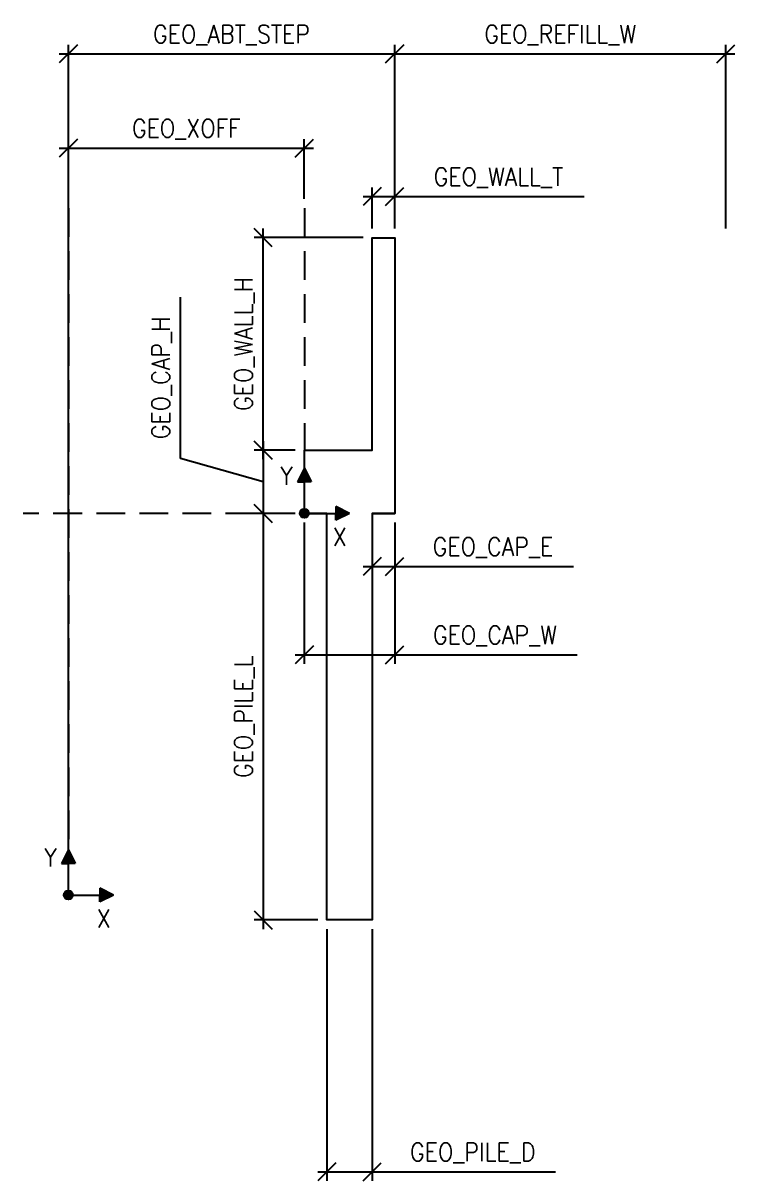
# Model space of a CAD drawing. Header units: millimetres. Extents: x -137513 to 317531, y -53692 to 125625.
# Drawn here: x -44308 to -28556, y -3895 to 21735 of the extents above; entities that cross this region are included whole.
import ezdxf

# ---------------------------------------------------------------- set-up
doc = ezdxf.new("R2010")
doc.units = ezdxf.units.MM
doc.linetypes.add('DASHED', pattern=[19.05, 12.7, -6.35])
for name, color, linetype in [('05', 5, 'Continuous'), ('09', 9, 'Continuous'), ('Coordinates_03', 3, 'Continuous'), ('Coordinates_06', 6, 'Continuous'), ('Cota_07', 7, 'Continuous')]:
    doc.layers.add(name, color=color, linetype=linetype)
doc.styles.add('Romans', font='romans.shx', dxfattribs={"width": 0.9, "height": 400})
doc.dimstyles.new('AUTO 1-200 (1-200)', dxfattribs={"dimscale": 200, "dimtxt": 400, "dimasz": 2, "dimexe": 1, "dimexo": 1, "dimgap": 1, "dimtad": 1, "dimdec": 0, "dimlfac": 0.1, "dimzin": 0, "dimdsep": 46, "dimtxsty": 'Romans', "dimblk1": 'OBLIQUE', "dimblk2": 'OBLIQUE', "dimsah": 1, "dimcen": 2, "dimdle": 1, "dimclrd": 7, "dimclre": 7, "dimclrt": 167, "dimazin": 2, "dimtfac": 1, "dimtdec": 0, "dimtmove": 0, "dimatfit": 3, "dimfxl": 0, "dimfrac": 1, "dimarcsym": 0})
doc.dimstyles.new('C 1-200 (1-200)', dxfattribs={"dimscale": 200, "dimtxt": 400, "dimasz": 2, "dimexe": 1, "dimexo": 1, "dimgap": 1, "dimtad": 1, "dimdec": 0, "dimlfac": 0.1, "dimzin": 0, "dimdsep": 46, "dimtxsty": 'Romans', "dimblk1": 'OBLIQUE', "dimblk2": 'OBLIQUE', "dimsah": 1, "dimcen": 2, "dimdle": 1, "dimclrd": 7, "dimclre": 7, "dimclrt": 150, "dimazin": 2, "dimtfac": 1, "dimtdec": 0, "dimtmove": 0, "dimatfit": 3, "dimfxl": 0, "dimfrac": 1, "dimarcsym": 0})

# ---------------------------------------------------------------- blocks, each defined once
blk = doc.blocks.new('_Oblique')
at = {"color": 0, "linetype": 'ByBlock', "lineweight": -2}
blk.add_line((-0.5, -0.5), (0.5, 0.5), dxfattribs=at)
blk = doc.blocks.new('*D40')
at = {"layer": 'Cota_07', "color": 7, "linetype": 'ByBlock', "lineweight": -2, "transparency": 16777216}
for p, q in [((-40825, 12096), (-40825, 15667)), ((-38996, 12480), (-38996, 10680)), ((-38996, 11580), (-40825, 12096)), ((-38285, 12280), (-39196, 12280)), ((-38285, 10880), (-39196, 10880))]:
    blk.add_line(p, q, dxfattribs=at)
at = {"layer": 'DEFPOINTS', "color": 0, "transparency": 16777216}
for p in [(-38085, 12280), (-38996, 10880), (-38085, 10880)]:
    blk.add_point(p, dxfattribs=at)
at = {"layer": 'Cota_07', "color": 7, "lineweight": -2, "transparency": 16777216, "xscale": 400, "yscale": 400, "zscale": 400}
for p, rotation in [((-38996, 12280), 90), ((-38996, 10880), 270)]:
    blk.add_blockref('_Oblique', p, dxfattribs=dict(at, rotation=rotation))
at = {"layer": 'Cota_07', "color": 150, "transparency": 16777216, "insert": (-41244, 13882), "char_height": 400, "attachment_point": 5, "rotation": 90, "style": 'Romans'}
blk.add_mtext('GEO_CAP_H', dxfattribs=at)
blk = doc.blocks.new('*D41')
at = {"layer": 'Cota_07', "color": 7, "linetype": 'ByBlock', "lineweight": -2, "transparency": 16777216}
for p, q in [((-38996, 12080), (-38996, 17186)), ((-36785, 16986), (-39196, 16986)), ((-38285, 12280), (-39196, 12280))]:
    blk.add_line(p, q, dxfattribs=at)
at = {"layer": 'DEFPOINTS', "color": 0, "transparency": 16777216}
for p in [(-38996, 16986), (-36585, 16986), (-38085, 12280)]:
    blk.add_point(p, dxfattribs=at)
at = {"layer": 'Cota_07', "color": 7, "lineweight": -2, "transparency": 16777216, "xscale": 400, "yscale": 400, "zscale": 400}
for p, rotation in [((-38996, 16986), 90), ((-38996, 12280), 270)]:
    blk.add_blockref('_Oblique', p, dxfattribs=dict(at, rotation=rotation))
at = {"layer": 'Cota_07', "color": 150, "transparency": 16777216, "insert": (-39415, 14633), "char_height": 400, "attachment_point": 5, "rotation": 90, "style": 'Romans'}
blk.add_mtext('GEO_WALL_H', dxfattribs=at)
blk = doc.blocks.new('*D42')
at = {"layer": 'Cota_07', "color": 7, "linetype": 'ByBlock', "lineweight": -2, "transparency": 16777216}
for p, q in [((-38996, 11080), (-38996, 1680)), ((-38285, 10880), (-39196, 10880)), ((-37785, 1880), (-39196, 1880))]:
    blk.add_line(p, q, dxfattribs=at)
at = {"layer": 'DEFPOINTS', "color": 0, "transparency": 16777216}
for p in [(-38085, 10880), (-38996, 1880), (-37585, 1880)]:
    blk.add_point(p, dxfattribs=at)
at = {"layer": 'Cota_07', "color": 7, "lineweight": -2, "transparency": 16777216, "xscale": 400, "yscale": 400, "zscale": 400}
for p, rotation in [((-38996, 10880), 90), ((-38996, 1880), 270)]:
    blk.add_blockref('_Oblique', p, dxfattribs=dict(at, rotation=rotation))
at = {"layer": 'Cota_07', "color": 150, "transparency": 16777216, "insert": (-39415, 6380), "char_height": 400, "attachment_point": 5, "rotation": 90, "style": 'Romans'}
blk.add_mtext('GEO_PILE_L', dxfattribs=at)
blk = doc.blocks.new('*D43')
at = {"layer": 'Cota_07', "color": 7, "linetype": 'ByBlock', "lineweight": -2, "transparency": 16777216}
for p, q in [((-37585, 1680), (-37585, -3895)), ((-36585, 1680), (-36585, -3895)), ((-37785, -3695), (-36585, -3695)), ((-36585, -3695), (-32528, -3695))]:
    blk.add_line(p, q, dxfattribs=at)
at = {"layer": 'DEFPOINTS', "color": 0, "transparency": 16777216}
for p in [(-37585, 1880), (-36585, 1880), (-36585, -3695)]:
    blk.add_point(p, dxfattribs=at)
at = {"layer": 'Cota_07', "color": 7, "lineweight": -2, "transparency": 16777216, "xscale": 400, "yscale": 400, "zscale": 400, "rotation": 180}
blk.add_blockref('_Oblique', (-37585, -3695), dxfattribs=at)
at = {"layer": 'Cota_07', "color": 7, "lineweight": -2, "transparency": 16777216, "xscale": 400, "yscale": 400, "zscale": 400}
blk.add_blockref('_Oblique', (-36585, -3695), dxfattribs=at)
at = {"layer": 'Cota_07', "color": 150, "transparency": 16777216, "insert": (-34356, -3276), "char_height": 400, "attachment_point": 5, "style": 'Romans'}
blk.add_mtext('GEO_PILE_D', dxfattribs=at)
blk = doc.blocks.new('*D44')
at = {"layer": 'Cota_07', "color": 7, "linetype": 'ByBlock', "lineweight": -2, "transparency": 16777216}
for p, q in [((-38085, 10680), (-38085, 7551)), ((-36085, 10680), (-36085, 7551)), ((-38285, 7751), (-36085, 7751)), ((-36085, 7751), (-32045, 7751))]:
    blk.add_line(p, q, dxfattribs=at)
at = {"layer": 'DEFPOINTS', "color": 0, "transparency": 16777216}
for p in [(-38085, 10880), (-36085, 10880), (-36085, 7751)]:
    blk.add_point(p, dxfattribs=at)
at = {"layer": 'Cota_07', "color": 7, "lineweight": -2, "transparency": 16777216, "xscale": 400, "yscale": 400, "zscale": 400, "rotation": 180}
blk.add_blockref('_Oblique', (-38085, 7751), dxfattribs=at)
at = {"layer": 'Cota_07', "color": 7, "lineweight": -2, "transparency": 16777216, "xscale": 400, "yscale": 400, "zscale": 400}
blk.add_blockref('_Oblique', (-36085, 7751), dxfattribs=at)
at = {"layer": 'Cota_07', "color": 150, "transparency": 16777216, "insert": (-33865, 8170), "char_height": 400, "attachment_point": 5, "style": 'Romans'}
blk.add_mtext('GEO_CAP_W', dxfattribs=at)
blk = doc.blocks.new('*D45')
at = {"layer": 'Cota_07', "color": 7, "linetype": 'ByBlock', "lineweight": -2, "transparency": 16777216}
for p, q in [((-36585, 17186), (-36585, 18095)), ((-36085, 17186), (-36085, 18095)), ((-36785, 17895), (-36085, 17895)), ((-36085, 17895), (-31890, 17895))]:
    blk.add_line(p, q, dxfattribs=at)
at = {"layer": 'DEFPOINTS', "color": 0, "transparency": 16777216}
for p in [(-36085, 17895), (-36585, 16986), (-36085, 16986)]:
    blk.add_point(p, dxfattribs=at)
at = {"layer": 'Cota_07', "color": 7, "lineweight": -2, "transparency": 16777216, "xscale": 400, "yscale": 400, "zscale": 400, "rotation": 180}
blk.add_blockref('_Oblique', (-36585, 17895), dxfattribs=at)
at = {"layer": 'Cota_07', "color": 7, "lineweight": -2, "transparency": 16777216, "xscale": 400, "yscale": 400, "zscale": 400}
blk.add_blockref('_Oblique', (-36085, 17895), dxfattribs=at)
at = {"layer": 'Cota_07', "color": 150, "transparency": 16777216, "insert": (-33788, 18314), "char_height": 400, "attachment_point": 5, "style": 'Romans'}
blk.add_mtext('GEO_WALL_T', dxfattribs=at)
blk = doc.blocks.new('*D46')
at = {"layer": 'Cota_07', "color": 7, "linetype": 'ByBlock', "lineweight": -2, "transparency": 16777216}
for p, q in [((-43508, 18968), (-37885, 18968)), ((-43308, 17842), (-43308, 19168)), ((-38085, 17842), (-38085, 19168))]:
    blk.add_line(p, q, dxfattribs=at)
at = {"layer": 'DEFPOINTS', "color": 0, "transparency": 16777216}
for p in [(-38085, 18968), (-43308, 17642), (-38085, 17642)]:
    blk.add_point(p, dxfattribs=at)
at = {"layer": 'Cota_07', "color": 7, "lineweight": -2, "transparency": 16777216, "xscale": 400, "yscale": 400, "zscale": 400, "rotation": 180}
blk.add_blockref('_Oblique', (-43308, 18968), dxfattribs=at)
at = {"layer": 'Cota_07', "color": 7, "lineweight": -2, "transparency": 16777216, "xscale": 400, "yscale": 400, "zscale": 400}
blk.add_blockref('_Oblique', (-38085, 18968), dxfattribs=at)
at = {"layer": 'Cota_07', "color": 167, "transparency": 16777216, "insert": (-40697, 19387), "char_height": 400, "attachment_point": 5, "style": 'Romans'}
blk.add_mtext('GEO_XOFF', dxfattribs=at)
blk = doc.blocks.new('*D47')
at = {"layer": 'Cota_07', "color": 7, "linetype": 'ByBlock', "lineweight": -2, "transparency": 16777216}
for p, q in [((-43508, 21053), (-35885, 21053)), ((-43308, 2633), (-43308, 21253)), ((-36085, 17186), (-36085, 21253))]:
    blk.add_line(p, q, dxfattribs=at)
at = {"layer": 'DEFPOINTS', "color": 0, "transparency": 16777216}
for p in [(-36085, 21053), (-36085, 16986), (-43308, 2433)]:
    blk.add_point(p, dxfattribs=at)
at = {"layer": 'Cota_07', "color": 7, "lineweight": -2, "transparency": 16777216, "xscale": 400, "yscale": 400, "zscale": 400, "rotation": 180}
blk.add_blockref('_Oblique', (-43308, 21053), dxfattribs=at)
at = {"layer": 'Cota_07', "color": 7, "lineweight": -2, "transparency": 16777216, "xscale": 400, "yscale": 400, "zscale": 400}
blk.add_blockref('_Oblique', (-36085, 21053), dxfattribs=at)
at = {"layer": 'Cota_07', "color": 150, "transparency": 16777216, "insert": (-39697, 21472), "char_height": 400, "attachment_point": 5, "style": 'Romans'}
blk.add_mtext('GEO_ABT_STEP', dxfattribs=at)
blk = doc.blocks.new('*D48')
at = {"layer": 'Cota_07', "color": 7, "linetype": 'ByBlock', "lineweight": -2, "transparency": 16777216}
for p, q in [((-36285, 21053), (-28556, 21053)), ((-36085, 17186), (-36085, 21253)), ((-28756, 17186), (-28756, 21253))]:
    blk.add_line(p, q, dxfattribs=at)
at = {"layer": 'DEFPOINTS', "color": 0, "transparency": 16777216}
for p in [(-28756, 21053), (-36085, 16986), (-28756, 16986)]:
    blk.add_point(p, dxfattribs=at)
at = {"layer": 'Cota_07', "color": 7, "lineweight": -2, "transparency": 16777216, "xscale": 400, "yscale": 400, "zscale": 400, "rotation": 180}
blk.add_blockref('_Oblique', (-36085, 21053), dxfattribs=at)
at = {"layer": 'Cota_07', "color": 7, "lineweight": -2, "transparency": 16777216, "xscale": 400, "yscale": 400, "zscale": 400}
blk.add_blockref('_Oblique', (-28756, 21053), dxfattribs=at)
at = {"layer": 'Cota_07', "color": 167, "transparency": 16777216, "insert": (-32420, 21472), "char_height": 400, "attachment_point": 5, "style": 'Romans'}
blk.add_mtext('GEO_REFILL_W', dxfattribs=at)
blk = doc.blocks.new('*D49')
at = {"layer": 'Cota_07', "color": 7, "linetype": 'ByBlock', "lineweight": -2, "transparency": 16777216}
for p, q in [((-36585, 10680), (-36585, 9506)), ((-36085, 10680), (-36085, 9506)), ((-36785, 9706), (-36085, 9706)), ((-36085, 9706), (-32130, 9706))]:
    blk.add_line(p, q, dxfattribs=at)
at = {"layer": 'DEFPOINTS', "color": 0, "transparency": 16777216}
for p in [(-36585, 10880), (-36085, 10880), (-36085, 9706)]:
    blk.add_point(p, dxfattribs=at)
at = {"layer": 'Cota_07', "color": 7, "lineweight": -2, "transparency": 16777216, "xscale": 400, "yscale": 400, "zscale": 400, "rotation": 180}
blk.add_blockref('_Oblique', (-36585, 9706), dxfattribs=at)
at = {"layer": 'Cota_07', "color": 7, "lineweight": -2, "transparency": 16777216, "xscale": 400, "yscale": 400, "zscale": 400}
blk.add_blockref('_Oblique', (-36085, 9706), dxfattribs=at)
at = {"layer": 'Cota_07', "color": 167, "transparency": 16777216, "insert": (-33908, 10125), "char_height": 400, "attachment_point": 5, "style": 'Romans'}
blk.add_mtext('GEO_CAP_E', dxfattribs=at)

msp = doc.modelspace()

# ---------------------------------------------------------------- hatches: boundary and pattern name
at = {"layer": 'Coordinates_03', "transparency": 33554534}
h = msp.add_hatch(color=256, dxfattribs=at)
h.dxf.hatch_style = 1
h.paths.add_polyline_path([(-38084.8, 11880.4), (-38234.8, 11580.4), (-38084.8, 11580.4), (-37934.8, 11580.4)])
h = msp.add_hatch(color=256, dxfattribs=at)
h.dxf.hatch_style = 1
h.paths.add_polyline_path([(-37384.8, 11030.4), (-37384.8, 10880.4), (-37384.8, 10730.4), (-37084.8, 10880.4)])
h = msp.add_hatch(color=256, dxfattribs=at)
h.dxf.hatch_style = 1
h.paths.add_polyline_path([(-37984.8, 10880.4), (-38084.8, 10880.4), (-38084.8, 10980.4, 0.4142136), (-38184.8, 10880.4, 1)])
h = msp.add_hatch(color=256, dxfattribs=at)
h.dxf.hatch_style = 1
h.paths.add_polyline_path([(-38084.8, 10980.4), (-38084.8, 10880.4), (-37984.8, 10880.4, 0.4142136)], flags=17)
at = {"layer": 'Coordinates_06', "transparency": 33554534}
h = msp.add_hatch(color=256, dxfattribs=at)
h.dxf.hatch_style = 1
h.paths.add_polyline_path([(-43308.5, 3433), (-43458.5, 3133), (-43308.5, 3133), (-43158.5, 3133)])
h = msp.add_hatch(color=256, dxfattribs=at)
h.dxf.hatch_style = 1
h.paths.add_polyline_path([(-42608.5, 2583), (-42608.5, 2433), (-42608.5, 2283), (-42308.5, 2433)])
h = msp.add_hatch(color=256, dxfattribs=at)
h.dxf.hatch_style = 1
h.paths.add_polyline_path([(-43208.5, 2433), (-43308.5, 2433), (-43308.5, 2533, 0.4142136), (-43408.5, 2433, 1)])
h = msp.add_hatch(color=256, dxfattribs=at)
h.dxf.hatch_style = 1
h.paths.add_polyline_path([(-43308.5, 2533), (-43308.5, 2433), (-43208.5, 2433, 0.4142136)], flags=17)

# ---------------------------------------------------------------- linework, layer by layer
at = {"layer": '05'}
msp.add_lwpolyline([(-36584.8, 10880.4), (-36584.8, 1880.4), (-37584.8, 1880.4), (-37584.8, 10880.4), (-38084.8, 10880.4), (-38084.8, 12280.4), (-36584.8, 12280.4), (-36584.8, 16985.6), (-36084.8, 16985.6), (-36084.8, 10880.4), (-36584.8, 10880.4), (-36084.8, 10880.4)], dxfattribs=at)
at = {"layer": '09', "linetype": 'DASHED', "ltscale": 50}
for p, q in [((-43308.5, 17641.8), (-43308.5, 3433)), ((-38084.8, 17641.8), (-38084.8, 12280.4)), ((-39195.6, 10880.4), (-44308.5, 10880.4))]:
    msp.add_line(p, q, dxfattribs=at)
at = {"layer": 'Coordinates_03'}
for p, q in [((-38084.8, 11880.4), (-38234.8, 11580.4)), ((-38084.8, 11880.4), (-37934.8, 11580.4)), ((-38234.8, 11580.4), (-38084.8, 11580.4)), ((-38084.8, 10880.4), (-38084.8, 11580.4)), ((-37934.8, 11580.4), (-38084.8, 11580.4)), ((-37084.8, 10880.4), (-37384.8, 11030.4)), ((-37384.8, 11030.4), (-37384.8, 10880.4)), ((-38084.8, 10880.4), (-37384.8, 10880.4)), ((-37084.8, 10880.4), (-37384.8, 10730.4)), ((-37384.8, 10730.4), (-37384.8, 10880.4))]:
    msp.add_line(p, q, dxfattribs=at)
msp.add_circle((-38084.8, 10880.4), 100, dxfattribs=at)
at = {"layer": 'Coordinates_06'}
for p, q in [((-43308.5, 3433), (-43458.5, 3133)), ((-43308.5, 3433), (-43158.5, 3133)), ((-43458.5, 3133), (-43308.5, 3133)), ((-43308.5, 2433), (-43308.5, 3133)), ((-43158.5, 3133), (-43308.5, 3133)), ((-42308.5, 2433), (-42608.5, 2583)), ((-42608.5, 2583), (-42608.5, 2433)), ((-43308.5, 2433), (-42608.5, 2433)), ((-42308.5, 2433), (-42608.5, 2283)), ((-42608.5, 2283), (-42608.5, 2433))]:
    msp.add_line(p, q, dxfattribs=at)
msp.add_circle((-43308.5, 2433), 100, dxfattribs=at)

# ---------------------------------------------------------------- texts
at = {"layer": 'Coordinates_03', "style": 'Romans', "width": 0.9}
for s, p in [('Y', (-38615.3, 11510.1)), ('X', (-37453.7, 10160))]:
    msp.add_text(s, height=400, dxfattribs=at).set_placement(p)
at = {"layer": 'Coordinates_06', "style": 'Romans', "width": 0.9}
for s, p in [('Y', (-43839, 3062.7)), ('X', (-42677.4, 1712.6))]:
    msp.add_text(s, height=400, dxfattribs=at).set_placement(p)

# ---------------------------------------------------------------- dimensions: what is measured, and where the dimension line sits
at = {"layer": 'Cota_07'}
for base, p1, p2, text, dimstyle, picture, middle in [((-36084.8, 21053.2), (-43308.5, 2433), (-36084.8, 16985.6), 'GEO_ABT_STEP', 'C 1-200 (1-200)', '*D47', (-39696.6, 21472.2)), ((-28755.9, 21053.2), (-36084.8, 16985.6), (-28755.9, 16985.6), 'GEO_REFILL_W', 'AUTO 1-200 (1-200)', '*D48', (-32420.3, 21472.2)), ((-38084.8, 18968), (-43308.5, 17641.8), (-38084.8, 17641.8), 'GEO_XOFF', 'AUTO 1-200 (1-200)', '*D46', (-40696.6, 19387.1)), ((-36084.8, 17895.3), (-36584.8, 16985.6), (-36084.8, 16985.6), 'GEO_WALL_T', 'C 1-200 (1-200)', '*D45', (-33787.6, 18314.4)), ((-36084.8, 7751.3), (-38084.8, 10880.4), (-36084.8, 10880.4), 'GEO_CAP_W', 'C 1-200 (1-200)', '*D44', (-33864.8, 8170.3)), ((-36084.8, 9706.2), (-36584.8, 10880.4), (-36084.8, 10880.4), 'GEO_CAP_E', 'AUTO 1-200 (1-200)', '*D49', (-33907.6, 10125.2)), ((-36584.8, -3695.3), (-37584.8, 1880.4), (-36584.8, 1880.4), 'GEO_PILE_D', 'C 1-200 (1-200)', '*D43', (-34356.2, -3276.3))]:
    dim = msp.add_linear_dim(base=base, p1=p1, p2=p2, text=text, dimstyle=dimstyle, dxfattribs=at)
    dim.commit()
    dim.dimension.update_dxf_attribs({"geometry": picture, "text_midpoint": middle})
dim = msp.add_linear_dim(base=(-38995.6, 16985.6), p1=(-38084.8, 12280.4), p2=(-36584.8, 16985.6), angle=90, text='GEO_WALL_H', dimstyle='C 1-200 (1-200)', override={"dimtmove": 1}, dxfattribs=at)
dim.commit()
dim.dimension.update_dxf_attribs({"geometry": '*D41', "text_midpoint": (-39414.7, 14633)})
dim = msp.add_linear_dim(base=(-38995.6, 10880.4), p1=(-38084.8, 12280.4), p2=(-38084.8, 10880.4), angle=90, text='GEO_CAP_H', dimstyle='C 1-200 (1-200)', override={"dimtmove": 1}, dxfattribs=at)
dim.commit()
dim.dimension.update_dxf_attribs({"geometry": '*D40', "text_midpoint": (-40824.9, 12296), "dimtype": 160})
dim = msp.add_linear_dim(base=(-38995.6, 1880.4), p1=(-38084.8, 10880.4), p2=(-37584.8, 1880.4), angle=90, text='GEO_PILE_L', dimstyle='C 1-200 (1-200)', dxfattribs=at)
dim.commit()
dim.dimension.update_dxf_attribs({"geometry": '*D42', "text_midpoint": (-39414.7, 6380.4)})

doc.saveas('drawing.dxf')
